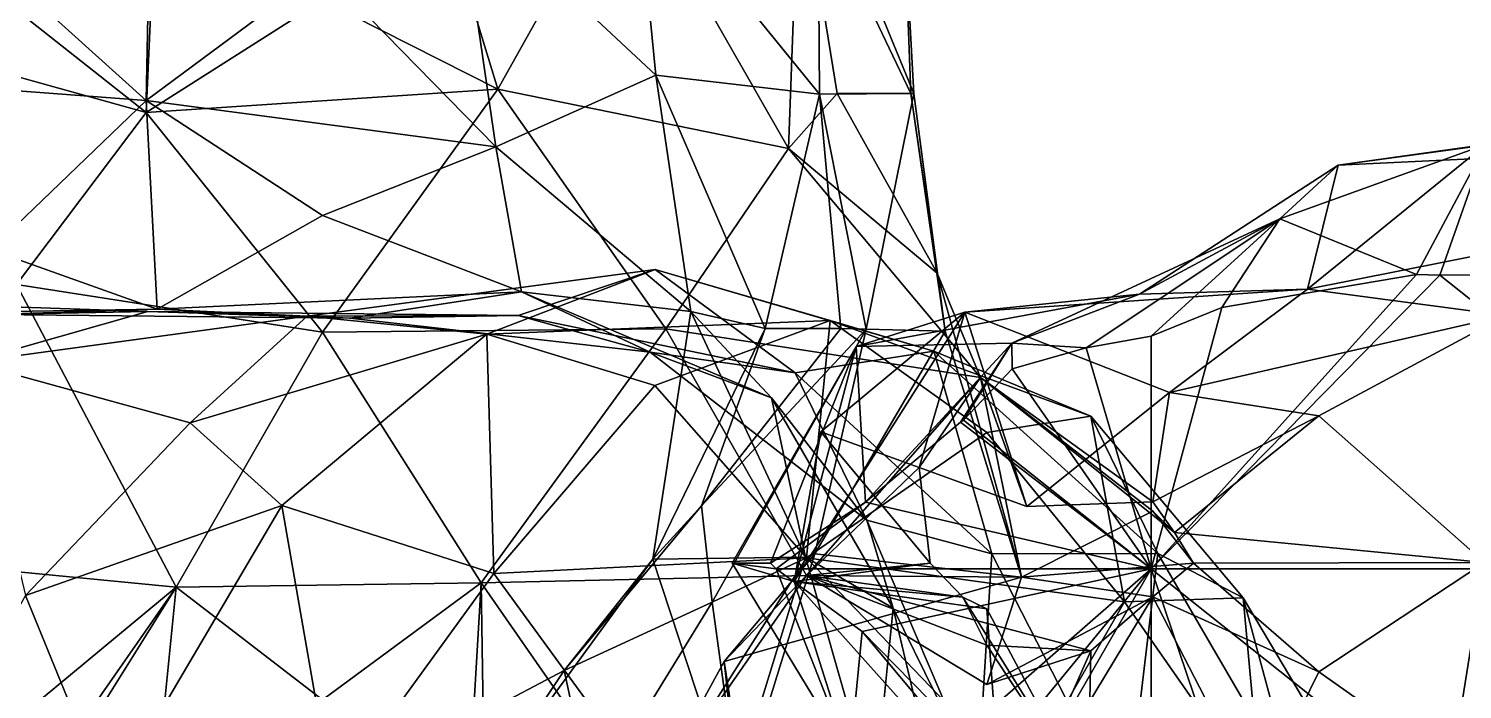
# Model space of a CAD drawing. Extents: x 290034 to 295698, y 4553723 to 4561693.
# Drawn here: x 291384.8 to 291493.6, y 4554300.3 to 4554350.4 of the extents above; entities that cross this region are included whole.
import ezdxf

# ---------------------------------------------------------------- set-up
doc = ezdxf.new("R2010")
doc.units = 0
doc.layers.add('Au_ppm_Pref_-_0_2', color=7, linetype='CONTINUOUS')

msp = doc.modelspace()

# ---------------------------------------------------------------- linework, layer by layer
at = {"layer": 'Au_ppm_Pref_-_0_2'}
for points in [[(291381.94, 4554355.63, 1796.24), (291393.76, 4554344.99, 1793.78), (291394.11, 4554362.9, 1799.77)], [(291394.11, 4554362.9, 1799.77), (291393.76, 4554344.99, 1793.78), (291407.14, 4554354.92, 1796.48)], [(291407.14, 4554352.57, 1832.9), (291415.11, 4554363.34, 1833.07), (291420.44, 4554345.84, 1829.75)], [(291430.07, 4554363.07, 1828.27), (291420.44, 4554345.84, 1829.75), (291415.11, 4554363.34, 1833.07)], [(291430.07, 4554363.07, 1828.27), (291442.48, 4554341.35, 1826.76), (291420.44, 4554345.84, 1829.75)], [(291430.07, 4554363.07, 1828.27), (291443.29, 4554363.26, 1822.52), (291442.48, 4554341.35, 1826.76)], [(291444.72, 4554363.28, 1811.65), (291430.89, 4554362.64, 1805.81), (291444.84, 4554345.48, 1805.53)], [(291443.29, 4554363.26, 1822.52), (291446.18, 4554345.52, 1823.37), (291442.48, 4554341.35, 1826.76)], [(291451.78, 4554345.52, 1818.64), (291446.18, 4554345.52, 1823.37), (291443.29, 4554363.26, 1822.52)], [(291443.29, 4554363.26, 1822.52), (291451.26, 4554358.94, 1817.43), (291451.78, 4554345.52, 1818.64)], [(291444.72, 4554363.28, 1811.65), (291452, 4554345.52, 1812.8), (291451.26, 4554358.94, 1817.43)], [(291444.72, 4554363.28, 1811.65), (291444.84, 4554345.48, 1805.53), (291452, 4554345.52, 1812.8)], [(291417.46, 4554360.88, 1800.5), (291432.42, 4554346.91, 1799.36), (291430.89, 4554362.64, 1805.81)], [(291430.89, 4554362.64, 1805.81), (291432.42, 4554346.91, 1799.36), (291444.84, 4554345.48, 1805.53)], [(291394.53, 4554361.51, 1834.11), (291393.74, 4554344.08, 1829.81), (291381.94, 4554353.41, 1832.62)], [(291394.53, 4554361.51, 1834.11), (291407.14, 4554352.57, 1832.9), (291393.74, 4554344.08, 1829.81)], [(291417.46, 4554360.88, 1800.5), (291407.14, 4554354.92, 1796.48), (291420.29, 4554341.48, 1793.43)], [(291417.46, 4554360.88, 1800.5), (291420.29, 4554341.48, 1793.43), (291432.42, 4554346.91, 1799.36)], [(291451.78, 4554345.52, 1818.64), (291451.26, 4554358.94, 1817.43), (291452, 4554345.52, 1812.8)], [(291381.94, 4554355.63, 1796.24), (291369.19, 4554346.83, 1793.22), (291393.76, 4554344.99, 1793.78)], [(291393.76, 4554344.99, 1793.78), (291420.29, 4554341.48, 1793.43), (291407.14, 4554354.92, 1796.48)], [(291372.53, 4554349.97, 1827.93), (291381.94, 4554353.41, 1832.62), (291393.74, 4554344.08, 1829.81)], [(291407.14, 4554352.57, 1832.9), (291420.44, 4554345.84, 1829.75), (291393.74, 4554344.08, 1829.81)], [(291372.53, 4554349.97, 1827.93), (291393.74, 4554344.08, 1829.81), (291383.91, 4554331.03, 1827.27)], [(291393.76, 4554344.99, 1793.78), (291369.19, 4554346.83, 1793.22), (291381.94, 4554333.66, 1791.69)], [(291420.29, 4554341.48, 1793.43), (291435.09, 4554328.98, 1793.43), (291432.42, 4554346.91, 1799.36)], [(291432.42, 4554346.91, 1799.36), (291440.71, 4554327.7, 1800.27), (291444.84, 4554345.48, 1805.53)], [(291432.42, 4554346.91, 1799.36), (291435.09, 4554328.98, 1793.43), (291440.71, 4554327.7, 1800.27)], [(291420.44, 4554345.84, 1829.75), (291407.13, 4554327.42, 1827.37), (291393.74, 4554344.08, 1829.81)], [(291433.18, 4554327.67, 1829.47), (291407.13, 4554327.42, 1827.37), (291420.44, 4554345.84, 1829.75)], [(291420.44, 4554345.84, 1829.75), (291442.48, 4554341.35, 1826.76), (291433.18, 4554327.67, 1829.47)], [(291446.46, 4554327.7, 1805.55), (291444.84, 4554345.48, 1805.53), (291440.71, 4554327.7, 1800.27)], [(291442.48, 4554341.35, 1826.76), (291446.18, 4554345.52, 1823.37), (291453.78, 4554331.89, 1823.37)], [(291448.38, 4554327.64, 1810.83), (291452, 4554345.52, 1812.8), (291444.84, 4554345.48, 1805.53)], [(291444.84, 4554345.48, 1805.53), (291446.46, 4554327.7, 1805.55), (291448.38, 4554327.64, 1810.83)], [(291446.18, 4554345.52, 1823.37), (291451.78, 4554345.52, 1818.64), (291453.78, 4554331.89, 1823.37)], [(291454.37, 4554327.49, 1817.67), (291452, 4554345.52, 1812.8), (291448.38, 4554327.64, 1810.83)], [(291453.78, 4554331.89, 1823.37), (291451.78, 4554345.52, 1818.64), (291454.37, 4554327.49, 1817.67)], [(291454.37, 4554327.49, 1817.67), (291451.78, 4554345.52, 1818.64), (291452, 4554345.52, 1812.8)], [(291381.94, 4554333.66, 1791.69), (291394.59, 4554329.15, 1788.11), (291393.76, 4554344.99, 1793.78)], [(291393.76, 4554344.99, 1793.78), (291394.59, 4554329.15, 1788.11), (291407.14, 4554336.26, 1790.82)], [(291393.76, 4554344.99, 1793.78), (291407.14, 4554336.26, 1790.82), (291420.29, 4554341.48, 1793.43)], [(291407.13, 4554327.42, 1827.37), (291383.91, 4554331.03, 1827.27), (291393.74, 4554344.08, 1829.81)], [(291407.14, 4554336.26, 1790.82), (291422.23, 4554330.48, 1787.45), (291420.29, 4554341.48, 1793.43)], [(291420.29, 4554341.48, 1793.43), (291422.23, 4554330.48, 1787.45), (291435.09, 4554328.98, 1793.43)], [(291442.48, 4554341.35, 1826.76), (291457.06, 4554323.97, 1829.33), (291433.18, 4554327.67, 1829.47)], [(291442.48, 4554341.35, 1826.76), (291453.78, 4554331.89, 1823.37), (291457.06, 4554323.97, 1829.33)], [(291495.41, 4554341.64, 1852.79), (291490.15, 4554331.79, 1857.67), (291479.78, 4554336, 1854.44)], [(291484.2, 4554340.07, 1848.26), (291495.41, 4554341.64, 1852.79), (291479.78, 4554336, 1854.44)], [(291502.88, 4554334.85, 1841.19), (291495.33, 4554341.61, 1842.49), (291481.87, 4554330.68, 1840.73)], [(291495.33, 4554341.61, 1842.49), (291484.2, 4554340.07, 1848.26), (291481.87, 4554330.68, 1840.73)], [(291484.2, 4554340.07, 1848.26), (291508.62, 4554341.25, 1846.88), (291495.41, 4554341.64, 1852.79)], [(291495.33, 4554341.61, 1842.49), (291508.62, 4554341.25, 1846.88), (291484.2, 4554340.07, 1848.26)], [(291495.41, 4554341.64, 1852.79), (291491.91, 4554331.74, 1857.86), (291490.15, 4554331.79, 1857.67)], [(291495.41, 4554341.64, 1852.79), (291495.46, 4554331.76, 1858.17), (291491.91, 4554331.74, 1857.86)], [(291481.87, 4554330.68, 1840.73), (291484.2, 4554340.07, 1848.26), (291469.13, 4554330.3, 1847.65)], [(291484.2, 4554340.07, 1848.26), (291479.78, 4554336, 1854.44), (291469.13, 4554330.3, 1847.65)], [(291394.59, 4554329.15, 1788.11), (291422.23, 4554330.48, 1787.45), (291407.14, 4554336.26, 1790.82)], [(291459.43, 4554326.58, 1852.84), (291479.78, 4554336, 1854.44), (291465.08, 4554326.23, 1854.56)], [(291459.43, 4554326.58, 1852.84), (291469.13, 4554330.3, 1847.65), (291479.78, 4554336, 1854.44)], [(291470, 4554327.12, 1855.55), (291465.08, 4554326.23, 1854.56), (291479.78, 4554336, 1854.44)], [(291475.36, 4554329.29, 1856.11), (291470, 4554327.12, 1855.55), (291479.78, 4554336, 1854.44)], [(291490.15, 4554331.79, 1857.67), (291475.36, 4554329.29, 1856.11), (291479.78, 4554336, 1854.44)], [(291496.91, 4554328.68, 1834.98), (291502.88, 4554334.85, 1841.19), (291481.87, 4554330.68, 1840.73)], [(291369.26, 4554328.75, 1787.63), (291394.59, 4554329.15, 1788.11), (291381.94, 4554333.66, 1791.69)], [(291421.97, 4554328.67, 1776.35), (291405.97, 4554328.64, 1769.83), (291432.37, 4554332.18, 1769.96)], [(291419.6, 4554327.26, 1763.63), (291432.37, 4554332.18, 1769.96), (291405.97, 4554328.64, 1769.83)], [(291419.6, 4554327.26, 1763.63), (291445.65, 4554328.31, 1764.06), (291432.37, 4554332.18, 1769.96)], [(291442.99, 4554324.32, 1775.71), (291421.97, 4554328.67, 1776.35), (291432.37, 4554332.18, 1769.96)], [(291442.99, 4554324.32, 1775.71), (291432.37, 4554332.18, 1769.96), (291453.51, 4554325.98, 1769.59)], [(291432.37, 4554332.18, 1769.96), (291445.65, 4554328.31, 1764.06), (291453.51, 4554325.98, 1769.59)], [(291457.06, 4554323.97, 1829.33), (291453.78, 4554331.89, 1823.37), (291460.17, 4554308.83, 1822.96)], [(291460.17, 4554308.83, 1822.96), (291453.78, 4554331.89, 1823.37), (291454.37, 4554327.49, 1817.67)], [(291490.15, 4554331.79, 1857.67), (291470, 4554309.45, 1855.65), (291475.36, 4554329.29, 1856.11)], [(291491.91, 4554331.74, 1857.86), (291470, 4554309.45, 1855.65), (291490.15, 4554331.79, 1857.67)], [(291491.91, 4554331.74, 1857.86), (291520, 4554309.45, 1860.99), (291470, 4554309.45, 1855.65)], [(291495.46, 4554331.76, 1858.17), (291520, 4554309.45, 1860.99), (291491.91, 4554331.74, 1857.86)], [(291383.91, 4554331.03, 1827.27), (291396.03, 4554308.08, 1828.5), (291380.88, 4554309.53, 1823.49)], [(291407.13, 4554327.42, 1827.37), (291396.03, 4554308.08, 1828.5), (291383.91, 4554331.03, 1827.27)], [(291394.59, 4554329.15, 1788.11), (291409.21, 4554328.47, 1781.81), (291422.23, 4554330.48, 1787.45)], [(291431.99, 4554325.9, 1782.14), (291422.23, 4554330.48, 1787.45), (291409.21, 4554328.47, 1781.81)], [(291441.21, 4554322.43, 1787.74), (291435.09, 4554328.98, 1793.43), (291422.23, 4554330.48, 1787.45)], [(291431.99, 4554325.9, 1782.14), (291441.21, 4554322.43, 1787.74), (291422.23, 4554330.48, 1787.45)], [(291469.13, 4554330.3, 1847.65), (291459.43, 4554326.58, 1852.84), (291447.63, 4554326.32, 1846.16)], [(291447.63, 4554326.32, 1846.16), (291455.86, 4554328.94, 1840.55), (291469.13, 4554330.3, 1847.65)], [(291471.4, 4554322.83, 1836.28), (291481.87, 4554330.68, 1840.73), (291455.86, 4554328.94, 1840.55)], [(291481.87, 4554330.68, 1840.73), (291469.13, 4554330.3, 1847.65), (291455.86, 4554328.94, 1840.55)], [(291496.91, 4554328.68, 1834.98), (291481.87, 4554330.68, 1840.73), (291471.4, 4554322.83, 1836.28)], [(291380.35, 4554325.15, 1770.88), (291393.88, 4554328.99, 1775.51), (291368.76, 4554329.84, 1775.58)], [(291368.76, 4554329.84, 1775.58), (291393.88, 4554328.99, 1775.51), (291381.98, 4554328.76, 1781.79)], [(291369.26, 4554328.75, 1787.63), (291381.98, 4554328.76, 1781.79), (291394.59, 4554329.15, 1788.11)], [(291380.35, 4554325.15, 1770.88), (291405.97, 4554328.64, 1769.83), (291393.88, 4554328.99, 1775.51)], [(291381.98, 4554328.76, 1781.79), (291409.21, 4554328.47, 1781.81), (291394.59, 4554329.15, 1788.11)], [(291381.98, 4554328.76, 1781.79), (291393.88, 4554328.99, 1775.51), (291409.21, 4554328.47, 1781.81)], [(291393.88, 4554328.99, 1775.51), (291421.97, 4554328.67, 1776.35), (291409.21, 4554328.47, 1781.81)], [(291393.88, 4554328.99, 1775.51), (291405.97, 4554328.64, 1769.83), (291421.97, 4554328.67, 1776.35)], [(291432.19, 4554310.19, 1799.51), (291435.09, 4554328.98, 1793.43), (291443.79, 4554310.35, 1793.53)], [(291432.19, 4554310.19, 1799.51), (291440.71, 4554327.7, 1800.27), (291435.09, 4554328.98, 1793.43)], [(291443.79, 4554310.35, 1793.53), (291435.09, 4554328.98, 1793.43), (291441.21, 4554322.43, 1787.74)], [(291447.63, 4554326.32, 1846.16), (291442.93, 4554308.51, 1841.17), (291455.86, 4554328.94, 1840.55)], [(291442.93, 4554308.51, 1841.17), (291444.94, 4554319.86, 1837.87), (291455.86, 4554328.94, 1840.55)], [(291452.4, 4554317.14, 1835.25), (291455.86, 4554328.94, 1840.55), (291444.94, 4554319.86, 1837.87)], [(291460.58, 4554314.18, 1835.25), (291455.86, 4554328.94, 1840.55), (291452.4, 4554317.14, 1835.25)], [(291460.58, 4554314.18, 1835.25), (291471.4, 4554322.83, 1836.28), (291455.86, 4554328.94, 1840.55)], [(291475.36, 4554329.29, 1856.11), (291470, 4554309.45, 1855.65), (291470, 4554327.12, 1855.55)], [(291380.35, 4554325.15, 1770.88), (291397.1, 4554320.53, 1765.16), (291405.97, 4554328.64, 1769.83)], [(291397.1, 4554320.53, 1765.16), (291419.6, 4554327.26, 1763.63), (291405.97, 4554328.64, 1769.83)], [(291409.21, 4554328.47, 1781.81), (291421.97, 4554328.67, 1776.35), (291431.99, 4554325.9, 1782.14)], [(291432.34, 4554323.36, 1759.49), (291445.65, 4554328.31, 1764.06), (291419.6, 4554327.26, 1763.63)], [(291431.99, 4554325.9, 1782.14), (291421.97, 4554328.67, 1776.35), (291442.99, 4554324.32, 1775.71)], [(291443.86, 4554310.29, 1757.92), (291445.65, 4554328.31, 1764.06), (291432.34, 4554323.36, 1759.49)], [(291443.86, 4554310.29, 1757.92), (291457.54, 4554319.8, 1760.67), (291445.65, 4554328.31, 1764.06)], [(291465.43, 4554321.05, 1763.98), (291453.51, 4554325.98, 1769.59), (291445.65, 4554328.31, 1764.06)], [(291457.54, 4554319.8, 1760.67), (291465.43, 4554321.05, 1763.98), (291445.65, 4554328.31, 1764.06)], [(291471.4, 4554322.83, 1836.28), (291482.73, 4554321.08, 1831.52), (291496.91, 4554328.68, 1834.98)], [(291495.31, 4554309.93, 1829.37), (291496.91, 4554328.68, 1834.98), (291482.73, 4554321.08, 1831.52)], [(291407.13, 4554327.42, 1827.37), (291419.18, 4554308.39, 1828.2), (291396.03, 4554308.08, 1828.5)], [(291397.1, 4554320.53, 1765.16), (291404.04, 4554314.27, 1761.06), (291419.6, 4554327.26, 1763.63)], [(291420.12, 4554309.11, 1758.23), (291419.6, 4554327.26, 1763.63), (291404.04, 4554314.27, 1761.06)], [(291407.13, 4554327.42, 1827.37), (291433.18, 4554327.67, 1829.47), (291419.18, 4554308.39, 1828.2)], [(291443.85, 4554308.96, 1829.69), (291419.18, 4554308.39, 1828.2), (291433.18, 4554327.67, 1829.47)], [(291420.12, 4554309.11, 1758.23), (291432.34, 4554323.36, 1759.49), (291419.6, 4554327.26, 1763.63)], [(291432.19, 4554310.19, 1799.51), (291435.88, 4554314.25, 1805.55), (291440.71, 4554327.7, 1800.27)], [(291457.06, 4554323.97, 1829.33), (291443.85, 4554308.96, 1829.69), (291433.18, 4554327.67, 1829.47)], [(291435.88, 4554314.25, 1805.55), (291448.38, 4554327.64, 1810.83), (291446.46, 4554327.7, 1805.55)], [(291435.88, 4554314.25, 1805.55), (291446.46, 4554327.7, 1805.55), (291440.71, 4554327.7, 1800.27)], [(291435.88, 4554314.25, 1805.55), (291436.7, 4554306.93, 1810.33), (291448.38, 4554327.64, 1810.83)], [(291444.49, 4554310.6, 1817.49), (291448.38, 4554327.64, 1810.83), (291436.7, 4554306.93, 1810.33)], [(291444.49, 4554310.6, 1817.49), (291454.37, 4554327.49, 1817.67), (291448.38, 4554327.64, 1810.83)], [(291454.37, 4554327.49, 1817.67), (291444.49, 4554310.6, 1817.49), (291460.17, 4554308.83, 1822.96)], [(291470, 4554327.12, 1855.55), (291470, 4554309.45, 1855.65), (291465.08, 4554326.23, 1854.56)], [(291448.43, 4554313.15, 1783.01), (291441.21, 4554322.43, 1787.74), (291431.99, 4554325.9, 1782.14)], [(291431.99, 4554325.9, 1782.14), (291442.99, 4554324.32, 1775.71), (291448.43, 4554313.15, 1783.01)], [(291438.21, 4554309.88, 1847.13), (291447.63, 4554326.32, 1846.16), (291441.12, 4554309.88, 1848.59)], [(291438.21, 4554309.88, 1847.13), (291442.93, 4554308.51, 1841.17), (291447.63, 4554326.32, 1846.16)], [(291448.33, 4554314.52, 1850.58), (291441.12, 4554309.88, 1848.59), (291447.63, 4554326.32, 1846.16)], [(291453.51, 4554325.98, 1769.59), (291457.93, 4554310.61, 1775.8), (291442.99, 4554324.32, 1775.71)], [(291459.43, 4554326.58, 1852.84), (291448.33, 4554314.52, 1850.58), (291447.63, 4554326.32, 1846.16)], [(291459.43, 4554326.58, 1852.84), (291455.54, 4554320.58, 1852.65), (291448.33, 4554314.52, 1850.58)], [(291457.93, 4554310.61, 1775.8), (291453.51, 4554325.98, 1769.59), (291470.52, 4554310.62, 1770.11)], [(291453.51, 4554325.98, 1769.59), (291465.43, 4554321.05, 1763.98), (291470.52, 4554310.62, 1770.11)], [(291455.54, 4554320.58, 1852.65), (291459.43, 4554326.58, 1852.84), (291455.76, 4554320.75, 1852.71)], [(291455.76, 4554320.75, 1852.71), (291459.43, 4554326.58, 1852.84), (291459.46, 4554324.64, 1853.44)], [(291459.43, 4554326.58, 1852.84), (291465.08, 4554326.23, 1854.56), (291459.46, 4554324.64, 1853.44)], [(291470, 4554309.45, 1855.65), (291459.46, 4554324.64, 1853.44), (291465.08, 4554326.23, 1854.56)], [(291384.59, 4554307.43, 1765.15), (291397.1, 4554320.53, 1765.16), (291380.35, 4554325.15, 1770.88)], [(291470, 4554309.45, 1855.65), (291455.76, 4554320.75, 1852.71), (291459.46, 4554324.64, 1853.44)], [(291448.43, 4554313.15, 1783.01), (291442.99, 4554324.32, 1775.71), (291457.93, 4554310.61, 1775.8)], [(291457.06, 4554323.97, 1829.33), (291452.4, 4554317.14, 1835.25), (291443.85, 4554308.96, 1829.69)], [(291460.58, 4554314.18, 1835.25), (291452.4, 4554317.14, 1835.25), (291457.06, 4554323.97, 1829.33)], [(291470.14, 4554314.54, 1830.86), (291460.58, 4554314.18, 1835.25), (291457.06, 4554323.97, 1829.33)], [(291470.14, 4554314.54, 1830.86), (291457.06, 4554323.97, 1829.33), (291471.78, 4554312.21, 1829.31)], [(291471.78, 4554312.21, 1829.31), (291457.06, 4554323.97, 1829.33), (291470.14, 4554313.84, 1827.99)], [(291460.17, 4554308.83, 1822.96), (291470.14, 4554313.84, 1827.99), (291457.06, 4554323.97, 1829.33)], [(291420.12, 4554309.11, 1758.23), (291443.86, 4554310.29, 1757.92), (291432.34, 4554323.36, 1759.49)], [(291443.79, 4554310.35, 1793.53), (291441.21, 4554322.43, 1787.74), (291450.42, 4554306.48, 1787.74)], [(291450.42, 4554306.48, 1787.74), (291441.21, 4554322.43, 1787.74), (291448.43, 4554313.15, 1783.01)], [(291460.58, 4554314.18, 1835.25), (291470.14, 4554314.54, 1830.86), (291471.4, 4554322.83, 1836.28)], [(291470.14, 4554314.54, 1830.86), (291482.73, 4554321.08, 1831.52), (291471.4, 4554322.83, 1836.28)], [(291397.1, 4554320.53, 1765.16), (291384.59, 4554307.43, 1765.15), (291404.04, 4554314.27, 1761.06)], [(291470, 4554309.45, 1855.65), (291448.33, 4554314.52, 1850.58), (291455.54, 4554320.58, 1852.65)], [(291455.76, 4554320.75, 1852.71), (291470, 4554309.45, 1855.65), (291455.54, 4554320.58, 1852.65)], [(291467.98, 4554306.96, 1760.03), (291465.43, 4554321.05, 1763.98), (291457.54, 4554319.8, 1760.67)], [(291467.98, 4554306.96, 1760.03), (291476.99, 4554307.25, 1763.98), (291465.43, 4554321.05, 1763.98)], [(291465.43, 4554321.05, 1763.98), (291476.99, 4554307.25, 1763.98), (291470.52, 4554310.62, 1770.11)], [(291470.14, 4554314.54, 1830.86), (291471.78, 4554312.21, 1829.31), (291482.73, 4554321.08, 1831.52)], [(291495.31, 4554309.93, 1829.37), (291482.73, 4554321.08, 1831.52), (291471.78, 4554312.21, 1829.31)], [(291453.23, 4554309.88, 1835.25), (291444.94, 4554319.86, 1837.87), (291442.93, 4554308.51, 1841.17)], [(291457.54, 4554319.8, 1760.67), (291443.86, 4554310.29, 1757.92), (291467.98, 4554306.96, 1760.03)], [(291453.23, 4554309.88, 1835.25), (291452.4, 4554317.14, 1835.25), (291444.94, 4554319.86, 1837.87)], [(291453.23, 4554309.88, 1835.25), (291443.85, 4554308.96, 1829.69), (291452.4, 4554317.14, 1835.25)], [(291390.93, 4554291.96, 1762.1), (291404.04, 4554314.27, 1761.06), (291384.59, 4554307.43, 1765.15)], [(291407.88, 4554292.24, 1758.35), (291404.04, 4554314.27, 1761.06), (291390.93, 4554291.96, 1762.1)], [(291420.12, 4554309.11, 1758.23), (291404.04, 4554314.27, 1761.06), (291407.88, 4554292.24, 1758.35)], [(291425.48, 4554301.76, 1805.55), (291436.7, 4554306.93, 1810.33), (291435.88, 4554314.25, 1805.55)], [(291425.48, 4554301.76, 1805.55), (291435.88, 4554314.25, 1805.55), (291432.19, 4554310.19, 1799.51)], [(291448.33, 4554314.52, 1850.58), (291441.56, 4554309.45, 1848.67), (291441.12, 4554309.88, 1848.59)], [(291470, 4554309.45, 1855.65), (291441.56, 4554309.45, 1848.67), (291448.33, 4554314.52, 1850.58)], [(291473.22, 4554309.88, 1827.86), (291470.14, 4554313.84, 1827.99), (291460.17, 4554308.83, 1822.96)], [(291471.78, 4554312.21, 1829.31), (291470.14, 4554313.84, 1827.99), (291473.22, 4554309.88, 1827.86)], [(291456.86, 4554293.43, 1781.33), (291450.42, 4554306.48, 1787.74), (291448.43, 4554313.15, 1783.01)], [(291456.86, 4554293.43, 1781.33), (291448.43, 4554313.15, 1783.01), (291457.93, 4554310.61, 1775.8)], [(291495.31, 4554309.93, 1829.37), (291471.78, 4554312.21, 1829.31), (291473.22, 4554309.88, 1827.86)], [(291495.31, 4554309.93, 1829.37), (291492.83, 4554294.51, 1822.71), (291504.01, 4554312.59, 1822.35)], [(291492.83, 4554294.51, 1822.71), (291501.59, 4554301.04, 1817.43), (291504.01, 4554312.59, 1822.35)], [(291436.7, 4554306.93, 1810.33), (291438.74, 4554292.07, 1817.62), (291444.49, 4554310.6, 1817.49)], [(291437.6, 4554302.44, 1823.37), (291460.17, 4554308.83, 1822.96), (291444.49, 4554310.6, 1817.49)], [(291438.74, 4554292.07, 1817.62), (291437.6, 4554302.44, 1823.37), (291444.49, 4554310.6, 1817.49)], [(291456.86, 4554293.43, 1781.33), (291457.93, 4554310.61, 1775.8), (291468.13, 4554290.63, 1775.55)], [(291457.93, 4554310.61, 1775.8), (291470.52, 4554310.62, 1770.11), (291468.13, 4554290.63, 1775.55)], [(291468.13, 4554290.63, 1775.55), (291470.52, 4554310.62, 1770.11), (291480.92, 4554292.77, 1769.58)], [(291470.52, 4554310.62, 1770.11), (291476.99, 4554307.25, 1763.98), (291480.92, 4554292.77, 1769.58)], [(291396.03, 4554308.08, 1828.5), (291380.13, 4554294.9, 1829.65), (291380.88, 4554309.53, 1823.49)], [(291425.48, 4554301.76, 1805.55), (291432.19, 4554310.19, 1799.51), (291419.39, 4554292.64, 1798.99)], [(291419.39, 4554292.64, 1798.99), (291432.19, 4554310.19, 1799.51), (291438.16, 4554292.07, 1796.42)], [(291420.12, 4554309.11, 1758.23), (291432.41, 4554292.29, 1756.92), (291443.86, 4554310.29, 1757.92)], [(291443.79, 4554310.35, 1793.53), (291438.16, 4554292.07, 1796.42), (291432.19, 4554310.19, 1799.51)], [(291432.41, 4554292.29, 1756.92), (291460.14, 4554293.35, 1757.28), (291443.86, 4554310.29, 1757.92)], [(291443.79, 4554310.35, 1793.53), (291449, 4554292.07, 1792.23), (291438.16, 4554292.07, 1796.42)], [(291441.12, 4554309.88, 1848.59), (291441.56, 4554309.45, 1848.67), (291438.21, 4554309.88, 1847.13)], [(291438.21, 4554309.88, 1847.13), (291441.56, 4554309.45, 1848.67), (291447.14, 4554295.18, 1847.13)], [(291447.14, 4554295.18, 1847.13), (291442.93, 4554308.51, 1841.17), (291438.21, 4554309.88, 1847.13)], [(291470, 4554309.45, 1855.65), (291448.08, 4554304.71, 1850.5), (291441.56, 4554309.45, 1848.67)], [(291441.56, 4554309.45, 1848.67), (291448.08, 4554304.71, 1850.5), (291447.14, 4554295.18, 1847.13)], [(291455.72, 4554307.31, 1835.25), (291453.23, 4554309.88, 1835.25), (291442.93, 4554308.51, 1841.17)], [(291449, 4554292.07, 1792.23), (291443.79, 4554310.35, 1793.53), (291450.42, 4554306.48, 1787.74)], [(291455.72, 4554307.31, 1835.25), (291443.85, 4554308.96, 1829.69), (291453.23, 4554309.88, 1835.25)], [(291460.14, 4554293.35, 1757.28), (291467.98, 4554306.96, 1760.03), (291443.86, 4554310.29, 1757.92)], [(291470, 4554309.45, 1855.65), (291455.7, 4554296.94, 1852.73), (291448.08, 4554304.71, 1850.5)], [(291470, 4554309.45, 1855.65), (291458.01, 4554294.86, 1853.4), (291455.7, 4554296.94, 1852.73)], [(291470, 4554309.45, 1855.65), (291460.77, 4554293.42, 1854.14), (291458.01, 4554294.86, 1853.4)], [(291470.14, 4554307.35, 1828.47), (291473.22, 4554309.88, 1827.86), (291460.17, 4554308.83, 1822.96)], [(291470, 4554309.45, 1855.65), (291470, 4554293.76, 1856.39), (291460.77, 4554293.42, 1854.14)], [(291475.37, 4554293.64, 1856.84), (291470, 4554293.76, 1856.39), (291470, 4554309.45, 1855.65)], [(291491.77, 4554292.17, 1858.27), (291475.37, 4554293.64, 1856.84), (291470, 4554309.45, 1855.65)], [(291520, 4554309.45, 1860.99), (291491.77, 4554292.17, 1858.27), (291470, 4554309.45, 1855.65)], [(291470.14, 4554307.35, 1828.47), (291482.73, 4554301.66, 1826.11), (291473.22, 4554309.88, 1827.86)], [(291495.31, 4554309.93, 1829.37), (291473.22, 4554309.88, 1827.86), (291482.73, 4554301.66, 1826.11)], [(291495.31, 4554309.93, 1829.37), (291482.73, 4554301.66, 1826.11), (291492.83, 4554294.51, 1822.71)], [(291520, 4554309.45, 1860.99), (291495.93, 4554292, 1858.71), (291491.77, 4554292.17, 1858.27)], [(291419.18, 4554308.39, 1828.2), (291407.14, 4554299.52, 1831.8), (291396.03, 4554308.08, 1828.5)], [(291418.06, 4554289.48, 1834.37), (291407.14, 4554299.52, 1831.8), (291419.18, 4554308.39, 1828.2)], [(291420.12, 4554309.11, 1758.23), (291407.88, 4554292.24, 1758.35), (291432.41, 4554292.29, 1756.92)], [(291418.06, 4554289.48, 1834.37), (291419.18, 4554308.39, 1828.2), (291419.42, 4554292.07, 1829.31)], [(291419.18, 4554308.39, 1828.2), (291443.85, 4554308.96, 1829.69), (291431.31, 4554290.93, 1828.43)], [(291431.31, 4554290.93, 1828.43), (291419.42, 4554292.07, 1829.31), (291419.18, 4554308.39, 1828.2)], [(291431.31, 4554290.93, 1828.43), (291443.85, 4554308.96, 1829.69), (291437.6, 4554302.44, 1823.37)], [(291443.85, 4554308.96, 1829.69), (291460.17, 4554308.83, 1822.96), (291437.6, 4554302.44, 1823.37)], [(291458.66, 4554290.94, 1841.29), (291442.93, 4554308.51, 1841.17), (291447.14, 4554295.18, 1847.13)], [(291457.54, 4554306.42, 1836.41), (291455.72, 4554307.31, 1835.25), (291442.93, 4554308.51, 1841.17)], [(291458.66, 4554290.94, 1841.29), (291457.54, 4554306.42, 1836.41), (291442.93, 4554308.51, 1841.17)], [(291465.44, 4554303.24, 1829.31), (291443.85, 4554308.96, 1829.69), (291457.54, 4554303.67, 1833.18)], [(291465.44, 4554303.24, 1829.31), (291457.54, 4554300.69, 1826.44), (291443.85, 4554308.96, 1829.69)], [(291457.54, 4554303.67, 1833.18), (291443.85, 4554308.96, 1829.69), (291455.72, 4554307.31, 1835.25)], [(291460.17, 4554308.83, 1822.96), (291443.85, 4554308.96, 1829.69), (291457.54, 4554300.69, 1826.44)], [(291470.14, 4554307.35, 1828.47), (291460.17, 4554308.83, 1822.96), (291457.54, 4554300.69, 1826.44)], [(291375.9, 4554292.07, 1767.07), (291390.93, 4554291.96, 1762.1), (291384.59, 4554307.43, 1765.15)], [(291396.03, 4554308.08, 1828.5), (291386.31, 4554294.13, 1832.13), (291380.13, 4554294.9, 1829.65)], [(291396.03, 4554308.08, 1828.5), (291387.29, 4554294.11, 1832.47), (291386.31, 4554294.13, 1832.13)], [(291396.03, 4554308.08, 1828.5), (291394.62, 4554293.9, 1835.07), (291387.29, 4554294.11, 1832.47)], [(291394.62, 4554293.9, 1835.07), (291396.03, 4554308.08, 1828.5), (291407.14, 4554299.52, 1831.8)], [(291457.54, 4554306.42, 1836.41), (291465.21, 4554292.07, 1834.89), (291455.72, 4554307.31, 1835.25)], [(291457.54, 4554303.67, 1833.18), (291455.72, 4554307.31, 1835.25), (291465.21, 4554292.07, 1834.89)], [(291470.14, 4554307.35, 1828.47), (291457.54, 4554300.69, 1826.44), (291465.44, 4554303.24, 1829.31)], [(291470.14, 4554307.35, 1828.47), (291465.44, 4554303.24, 1829.31), (291459.29, 4554289.38, 1828.95)], [(291470.14, 4554307.35, 1828.47), (291459.29, 4554289.38, 1828.95), (291478.03, 4554292.07, 1827.09)], [(291478.37, 4554292.07, 1760.1), (291476.99, 4554307.25, 1763.98), (291467.98, 4554306.96, 1760.03)], [(291470.14, 4554307.35, 1828.47), (291478.03, 4554292.07, 1827.09), (291482.73, 4554301.66, 1826.11)], [(291478.37, 4554292.07, 1760.1), (291486.01, 4554292.07, 1763.98), (291476.99, 4554307.25, 1763.98)], [(291476.99, 4554307.25, 1763.98), (291486.01, 4554292.07, 1763.98), (291480.92, 4554292.77, 1769.58)], [(291427.57, 4554292.07, 1810.15), (291436.7, 4554306.93, 1810.33), (291425.48, 4554301.76, 1805.55)], [(291427.57, 4554292.07, 1810.15), (291438.74, 4554292.07, 1817.62), (291436.7, 4554306.93, 1810.33)], [(291449, 4554292.07, 1792.23), (291450.42, 4554306.48, 1787.74), (291453.85, 4554292.07, 1787.74)], [(291453.85, 4554292.07, 1787.74), (291450.42, 4554306.48, 1787.74), (291456.86, 4554293.43, 1781.33)], [(291458.66, 4554290.94, 1841.29), (291465.21, 4554292.07, 1834.89), (291457.54, 4554306.42, 1836.41)], [(291467.98, 4554306.96, 1760.03), (291460.14, 4554293.35, 1757.28), (291478.37, 4554292.07, 1760.1)], [(291448.08, 4554304.71, 1850.5), (291457.81, 4554293.09, 1852.86), (291447.14, 4554295.18, 1847.13)], [(291448.08, 4554304.71, 1850.5), (291455.7, 4554296.94, 1852.73), (291457.81, 4554293.09, 1852.86)], [(291465.44, 4554303.24, 1829.31), (291457.54, 4554303.67, 1833.18), (291465.21, 4554292.07, 1834.89)], [(291465.44, 4554303.24, 1829.31), (291465.21, 4554292.07, 1834.89), (291459.29, 4554289.38, 1828.95)], [(291407.1, 4554292.06, 1805.62), (291427.57, 4554292.07, 1810.15), (291425.48, 4554301.76, 1805.55)], [(291407.1, 4554292.06, 1805.62), (291425.48, 4554301.76, 1805.55), (291419.39, 4554292.64, 1798.99)], [(291431.31, 4554290.93, 1828.43), (291437.6, 4554302.44, 1823.37), (291439.72, 4554288.85, 1823.78)], [(291439.72, 4554288.85, 1823.78), (291437.6, 4554302.44, 1823.37), (291438.74, 4554292.07, 1817.62)], [(291482.73, 4554301.66, 1826.11), (291478.03, 4554292.07, 1827.09), (291492.83, 4554294.51, 1822.71)], [(291501.59, 4554301.04, 1817.43), (291492.83, 4554294.51, 1822.71), (291498.32, 4554292.07, 1817.43)]]:
    msp.add_3dface(points, dxfattribs=at)

doc.saveas('drawing.dxf')
